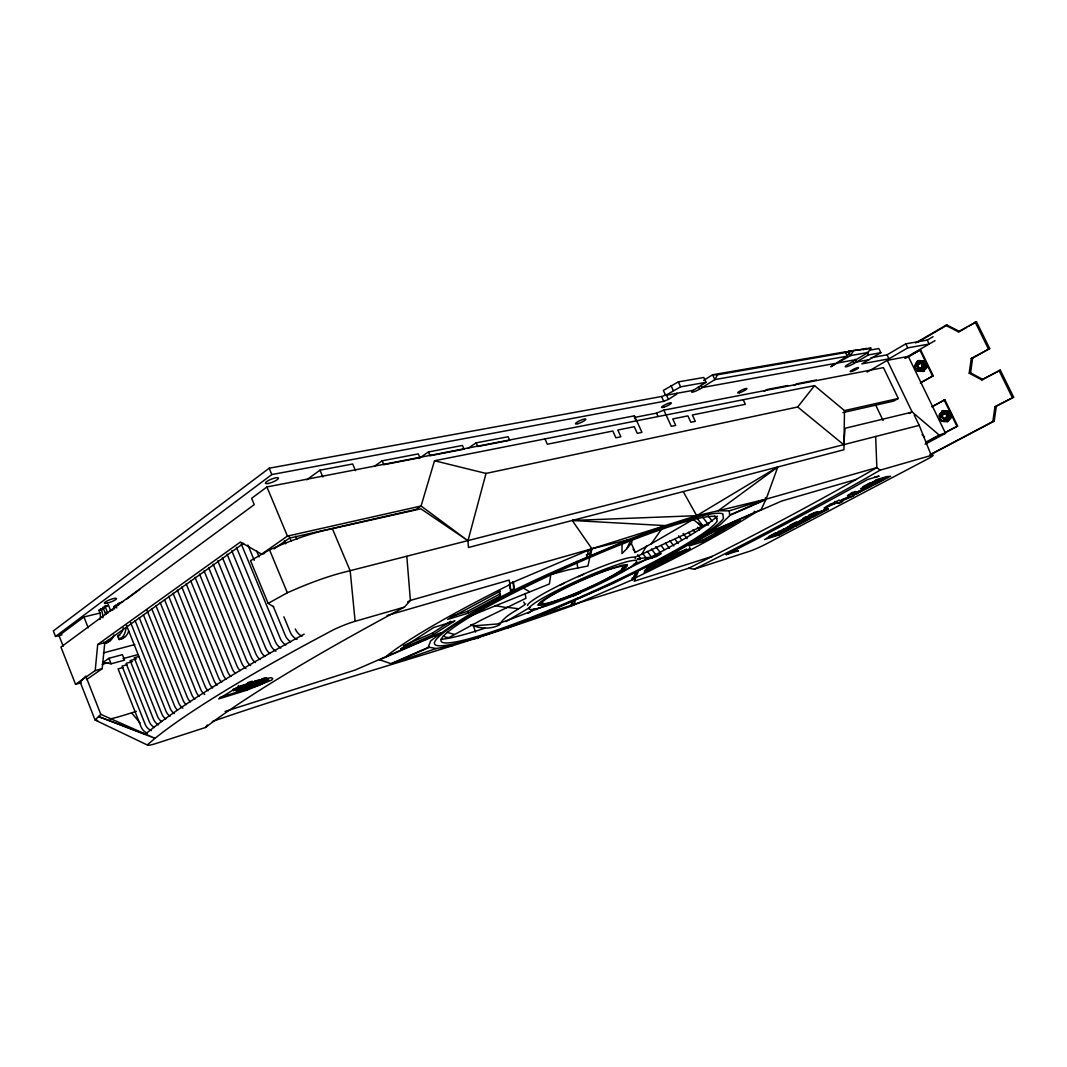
<?xml version="1.0" encoding="UTF-8"?>
<svg xmlns="http://www.w3.org/2000/svg" width="1067" height="1067" viewBox="0 0 1067 1067"><rect width="100%" height="100%" fill="white"/><g stroke="black" fill="none" stroke-linecap="round" stroke-linejoin="round"><path stroke-width="1.5" d="M844.49 410.595L843.93 449.754L468.466 547.478L467.96 540.756L486.018 473.428L797.689 406.994L814.521 385.64L844.49 410.595L898.294 398.471L883.449 367.622L663.861 410.128L656.512 413.142L634.558 417.41L634.425 415.823L266.923 486.952L251.612 498.316L254.239 504.638L60.952 647.082L75.544 684.334L81.145 682.773M252.559 685.841L252.159 684.854L261.428 681.159L261.322 682.84L255.56 685.161L252.559 685.841L252.612 685.161L245.53 688.135L245.13 687.148M75.544 684.334L95.19 670.583L97.711 644.508L240.422 542.023L261.628 554.16L264.509 553.48M86.48 679.639L102.219 668.662L104.779 642.667L243.609 543.303M550.545 576.353L549.385 583.969L468.44 616.753M929.69 454.849L992.857 421.518L994.977 406.794L1013.65 397.204L1000.312 370.129L981.787 379.879L969.209 373.21L971.263 358.432L989.696 348.576L976.492 321.767L958.193 331.77L945.775 325.342L915.539 342.987M969.209 373.21L970.557 372.917L972.624 358.165L989.696 348.576M931.064 454.449L994.177 421.158L996.311 406.447M212.386 721.465C331.317 680.293 453.288 648.749 571.619 605.909L572.219 601.775M575.113 600.561L574.446 604.682L574.259 600.508M917.82 366.021L918.06 365.007M942.361 415.116C942.174 424.439 952.137 413.209 943.468 412.609C937.413 415.196 945.149 421.692 946.402 417.557A2.748 2.467 75.7 0 1 942.801 418.131A2.748 2.467 75.7 0 1 942.414 414.116A2.748 2.467 75.7 0 1 946.069 414.236C948.87 417.757 942.134 420.598 942.241 415.77M525.711 603.895C517.282 610.791 504.798 614.899 499.529 624.835C490.62 629.583 479.71 628.783 470.76 624.608M588.304 550.265L587.143 556.694L586.37 554.947L589.864 553.506L590.785 548.598M589.558 558.575L587.93 566.017L567.937 569.938L549.745 574.846M814.521 385.64L434.522 460.744L421.078 505.998L415.837 509.452L289.424 538.128L273.992 548.891M264.363 682.146L265.029 681.119L262.975 680.906L262.575 679.919L264.629 680.132L264.363 682.146L252.319 686.721L245.53 688.135M923.088 367.755C926.036 361.806 915.073 360.886 917.687 367.195C921.608 372.69 925.636 362.006 919.14 362.473C912.178 365.167 923.862 373.223 917.993 366.328M947.443 417.957C949.963 408.007 935.439 416.117 944.788 418.838M760.798 510.159L766.146 499.129L777.79 466.959L696.671 515.681L591.892 548.745L410.395 600.414L407.621 601.908M915.646 363.834L915.313 367.275L917.367 371.169L923.849 371.303L926.663 366.274L924.049 360.899L918.634 360.566L917.567 360.779L914.766 365.808L915.566 368.008M261.828 682.146L256.173 683.36L242.289 689.149C249.785 688.748 265.19 684.387 268.297 678.812M922.768 371.516L924.702 366.488L922.982 361.099L917.567 360.779M925.769 368.248L925.849 364.06M635.465 572.606L632.558 579.701L631.931 578.301L634.718 577.1L637.239 571.045M939.92 413.916L939.013 415.85L941.641 421.265L948.176 421.452L951.044 416.477L948.296 411.595L942.921 410.608L939.574 414.57L939.827 418.077M947.123 421.718L949.096 416.744L947.363 411.315L941.868 410.875M950.123 418.411L950.217 414.236M638.439 571.178L634.198 581.235L712.263 556.387M917.927 365.367L918.327 364.407M942.348 411.889L942.921 410.608M942.228 415.476L943.535 413.649M644.161 572.512L646.735 568.231L675.558 553.32L690.229 548.825L689.575 547.384M622.021 544.623L622.008 553.586L626.702 548.785L631.01 539.889M941.641 421.265L948.176 421.452M845.758 352.924L848.452 351.296L870.832 348.189L868.191 352.47L850.506 355.591L830.659 366.755L847.238 356.178L849.892 351.817L717.571 374.77L714.837 379.599L699.552 389.162A5.402 0.974 -25 0 1 692.643 392.109A5.402 0.974 -25 0 1 693.323 390.309L706.061 382.306L703.82 377.465L678.319 381.893L663.341 390.429L665.595 395.364L693.323 390.309M917.367 371.169L923.849 371.303M634.905 557.241L641.8 554.24L646.709 545.637M924.222 368.555L926.663 366.274M853.16 351.256L850.506 355.591L848.452 351.296L870.832 348.189M948.616 418.798L951.044 416.477M634.958 552.613L651.363 543.743L661.847 528.752M916.193 362.847L919.501 360.953M923.662 369.542L920.354 371.423M925.209 369.235L921.915 371.116M406.807 556.387L410.395 600.414L404.433 607.11L355.124 621.301A23.234 3.108 -22.8 0 0 333.651 629.677L310.577 642.001A511.773 54.844 -24.1 0 0 155.035 738.324L147.406 744.793A21.18 2.387 -22.3 0 0 156.836 743.232L205.411 727.507L207.318 725M940.48 412.929L943.828 411.102M948.043 419.784L944.682 421.598M949.563 419.398L946.202 421.198M918.194 364.767L919.221 363.527M941.774 414.089L942.374 413.342M942.494 414.876L944.615 413.756M626.702 548.785L631.757 542.69L632.037 540.009L631.211 539.115M264.776 682.346L264.376 681.373L268.124 679.239L268.524 680.212M97.657 720.558L95.056 719.998L80.198 682.12L85.76 676.078L100.805 714.356L95.056 719.998L147.526 745.086M113.836 634.972A20.406 11.67 76 0 1 111.075 639.973L107.834 642.494L104.366 643.388L107.594 640.88A20.446 11.67 76 0 0 108.687 639.48M123.359 627.836A16.232 9.35 76 0 1 119.691 634.398L117.703 635.825L119.171 639.533L122.412 637.026A20.286 11.697 76 0 0 126.106 627.596M403.473 645.655L432.428 633.064L450.754 621.247M400.779 648.949L433.149 634.745L454.955 620.794M55.511 636.452L271.832 474.562L663.767 401.352L668.435 399.378L666.195 394.523A3.628 0.68 -24.8 0 1 661.54 396.497L269.177 468.2L53.35 630.93L55.511 636.452L61.979 634.838M918.58 364.26L920.274 363.607M100.125 613.018L83.933 616.966L59.018 635.585L63.193 646.242M944.922 411.195L947.869 412.809M100.018 619.5A8.176 4.655 76.1 0 0 99.431 611.564L98.951 610.337L100.938 608.87L104.419 608.03M110.728 610.857L108.421 605.056L102.925 607.376L105.78 614.552M106.42 606.536L108.421 605.056M114.662 608.937A8.109 4.668 76.2 0 0 114.316 607.937L113.836 606.736L115.823 605.269L119.251 604.442M126.493 599.227L139.75 589.464M777.79 466.959L718.224 510.746L696.671 515.681L572.219 520.469L591.892 548.745L590.638 555.24L589.864 553.506M306.789 479.777L319.967 470.187L352.67 463.985L355.511 470.654M401.139 648.669L433.602 627.556L454.275 621.207M527.992 613.445L534.7 608.643M374.117 466.492L382.186 460.797L418.304 453.902L419.945 457.703L383.853 464.705L382.186 460.797M108.914 658.299L103.072 662.394L111.088 663.807L124.572 660.14L122.398 654.658L108.914 658.299L111.088 663.807M261.628 554.16L287.423 536.101L421.078 505.998L467.96 540.756L420.918 508.812L327.329 529.846A66.327 12.204 -22.2 0 0 280.901 544.957L269.524 549.838L250.532 560.682L268.15 603.375L273.645 606.883M418.998 458.463L428.4 451.968L462.451 445.459L464.065 449.154L430.041 455.756L428.4 451.968M468.106 448.287L476.149 442.845L508.132 436.736L509.719 440.311L477.763 446.499L476.149 442.845M739.604 520.509L711.769 532.66L689.029 545.957L703.646 541.516L740.111 520.189M693.843 519.082L651.363 543.743M665.595 395.364L680.599 386.841L706.061 382.306M668.435 399.378L675.998 394.603A3.641 0.667 -24.8 0 0 676.665 393.35M703.673 380.385L712.596 374.77L845.171 351.87L849.892 351.817M262.309 679.799L261.895 678.812L264.643 677.972L265.056 678.959L266.75 677.918L238.728 686.494L218.655 698.925L246.624 690.256L271.845 679.999L272.792 678.425L270.765 677.678L265.056 678.959L233.326 690.482L232.926 689.482L257.761 680.212M733.002 522.683L735.363 521.216M764.239 391.229L767.093 389.508L787.699 385.534M793.901 385.48L796.729 383.787L816.335 380.012M692.75 543.17L702.993 540.062L731.815 523.417L732.496 524.884M863.483 349.843L866.164 348.242M868.191 352.47L847.731 364.594A6.335 0.974 -25.7 0 0 846.158 366.808A6.335 0.974 -25.7 0 0 854.08 363.42L868.445 354.924L880.849 352.697L878.848 348.562L869.538 350.189M480.577 636.639L477.749 638.319L472.801 638.786M506.038 621.554L530.099 607.31M880.849 352.697L861.843 363.887L888.971 358.832L907.737 347.882L929.157 344.041L927.236 340.093L905.79 343.841L887.037 354.831L871.059 357.752M942.641 413.022L943.988 413.796M918.38 341.907L947.163 325.115L959.566 331.53L966.609 327.462M867.111 372.09L887.237 360.353L908.284 356.405L945.535 433.309L925.102 444.205M927.236 340.093L933.091 336.679M525.124 593.519L525.924 598.294L481.217 620.1L449.074 637.506L445.553 637.226L443.392 635.692M904.763 358.179L935.025 340.64M905.51 358.205L920.554 349.776L933.198 375.797L920.354 383.04M907.59 357.285L920.554 349.776M969.436 325.835L976.492 321.767M920.914 382.479L933.198 375.797M898.294 398.471L893.612 401.099L842.863 412.609M268.15 603.375L287.343 592.745L298.747 587.824A66.581 10.563 -22.5 0 1 345.081 571.979L919.207 425.373L931.278 455.436A14.938 1.28 -25.1 0 1 926.596 459.544L766.426 543.823A13.631 1.107 -24.5 0 1 749.141 551.412L694.23 569.191L688.775 568.218L541.649 614.672L507.839 627.823M909.231 413.449L912.085 411.875L939.16 435.029L945.535 433.309M932.491 406.367L944.855 399.792L957.633 426.066L940.214 435.363M931.904 406.9L944.855 399.792M981.787 379.879L1000.312 370.129M450.021 616.713L467.493 611.404L499.689 594.119L499.063 591.238M499.516 591.571L447.58 619.42L468.24 613.138L500.45 595.866L499.516 591.571L500.516 591.078M644.975 572.112L690.229 548.825M923.875 437.257L924.569 436.883L922.088 434.776M925.983 442.071L939.16 435.029M926.196 442.672L929.117 441.111M932.038 439.551L934.945 437.99M945.162 432.535L957.633 426.066M927.156 442.338L937.319 436.91M994.977 406.794L1013.65 397.204M644.335 570.698L686.508 549.038L687.161 550.465M768.4 536.701L775.469 532.953M789.807 525.364L795.555 522.323L798.449 522.163L787.833 527.765L787.539 527.125L796.822 522.216M802.877 518.442L805.798 516.895M808.733 515.348L811.654 513.801M863.083 486.579L870.152 482.844M776.923 532.74L770.467 536.154L770.761 536.794L777.216 533.38L787.126 530.246L786.846 529.605L776.923 532.74L777.216 533.38M811.587 514.414L804.905 517.948L805.198 518.589L815.588 513.907L815.281 513.267L811.587 514.414L811.88 515.054L815.588 513.907M877.634 481.67L870.779 484.751L867.164 485.832L866.844 485.178L873.94 481.417L883.489 478.59L883.796 479.243L872.686 485.112L875.153 484.365L890.598 476.229L876.114 480.51L860.576 488.739L869.098 486.179L868.791 485.525L863.11 487.219M778.59 532.1L764.452 539.569L779.59 534.754L793.648 527.351L778.59 532.1L778.296 531.459L790.34 527.672M795.849 522.963L781.471 530.566L796.516 525.831L810.813 518.295L802.157 521.003L791.567 526.591L791.274 525.951M828.285 509.079L813.414 513.68L798.796 521.416L807.532 518.682L821.377 511.386L821.67 512.027L811.213 517.535L813.734 516.748L828.285 509.079L827.979 508.439L823.524 509.813M836.421 502.57L834.861 501.53L836.421 502.57L824.124 508.012L836.968 502.877L838.862 503.504L842.757 501.45L841.249 500.41L853.773 495.648L841.556 501.063M835.168 502.184L839.129 500.09L841.023 500.743M859.562 492.034L854.387 494.755L872.059 486.005L847.371 495.715L859.562 492.034L859.242 491.38L848.585 494.595M799.21 521.763L801.864 520.363L802.157 521.003M805.198 518.589L815.281 513.267M867.164 485.832L874.26 482.084L883.796 479.243M826.645 506.238L836.661 502.237L838.555 502.864L842.45 500.81L841.249 500.41M782.685 529.459L797.703 524.657L804.251 521.203L800.277 521.723L793.715 525.191L794.008 525.818L802.651 521.27M801.41 519.856L821.377 511.386M868.791 485.525L874.473 482.524M781.698 532.326L786.846 529.605M855.374 493.434L859.242 491.38M866.377 487.619L883.489 478.59M790.54 528.205L779.297 534.14L779.59 534.754M809.093 518.415L796.222 525.204L796.516 525.831M810.907 516.908L827.979 508.439M870.365 486.085L856.574 493.354L856.881 494.008M888.891 476.309L874.847 483.711L875.153 484.365M767.186 537.981L780.697 533.633L787.126 530.246M688.775 568.218L721.999 551.439A817.122 106.393 -23 0 0 847.691 484.285L876.861 467.613L875.66 436.51M641.8 554.24L708.795 523.19L707.581 524.871L703.74 525.738L698.191 523.31L692.39 518.815M512.84 581.675L513.867 588.744L510.399 590.464L511.16 592.198L509.199 580.075L387.081 615.499M237.301 689.415L241.382 687.615L241.782 688.602L236.34 691.003L235.94 690.016M379.118 659.593L391.496 663.847L429.454 647.309M761.024 509.693L708.315 532.7L707.621 531.206M440.618 632.824L355.018 670.089L225.097 711.436M379.692 659.793L439.444 633.785M729.641 515.041L766.146 499.129L876.861 467.613L880.075 470.174L931.278 455.436M729.681 515.428L765.906 499.636M390.975 663.674L428.801 647.189M571.619 605.909L635.345 578.501L634.718 577.1M571.005 604.496L573.833 603.282M509.773 583.609L591.892 548.745L627.183 540.049L665.621 525.631L572.219 520.469M541.649 614.672L613.032 583.476L677.305 551.172L702.326 536.728L720.318 524.617L729.708 515.721L729.254 510.88L766.146 499.129L765.426 497.582M627.183 540.049C559.842 569.271 489.34 595.906 430.668 640.907L428.28 647.095L436.243 648.523L453.275 645.428M242.743 687.055L246.81 685.374L247.211 686.361L241.782 688.602M946.216 419.238L944.628 419.638M249.785 684.761L253.279 683.32L253.679 684.307M633.358 564.55L660.953 553.72L656.605 556.467L646.775 559.468M247.997 684.894L262.975 680.906M247.211 686.361L251.972 684.44M829.352 504.611L836.115 501.917M842.25 499.463L849.252 496.675M919.194 361.166L921.048 360.659M268.697 679.786C256.707 678.972 245.357 689.469 233.326 690.482M943.468 411.208L945.349 410.728M943.121 412.796L943.988 412.476M255.453 684.534L257.68 683.72L258.081 684.694M391.496 663.847L436.243 648.523M251.919 685.734L254.346 684.947M136.349 711.342L125.746 714.677A61.339 8.336 -21.9 0 1 109.794 719.025M735.23 550.172L738.351 550.785L726.013 554.733L731.722 551.839A862.75 111.408 -22.9 0 0 862.349 482.417L867.431 479.563L879.141 476.135L874.62 477.016M771.894 535.701L780.404 533.007L780.697 533.633M804.251 521.203L800.57 522.363L800.277 521.723M806.132 517.562L808.906 517.428M803.304 519.909L809.079 518.109M219.815 697.458L244.676 689.762M248.584 689.055L239.115 691.349L236.34 691.003M821.67 512.027L818.002 513.16L817.709 512.52M817.575 511.653L813.121 513.027L813.414 513.68M247.664 682.64L252.332 681.213M855.894 491.434L851.333 492.794L851.653 493.461M866.844 485.178L870.459 484.098L870.779 484.751M887.397 476.429L875.807 479.857L876.114 480.51M856.308 479.39L781.738 501.023L706.754 533.74L706.074 532.26M122.905 667.529L118.09 668.862L141.044 726.787A10.15 8.709 55.6 0 0 147.313 733.202M132.521 661.58L126.106 663.341L149.233 721.585A10.203 8.709 55.7 0 0 154.368 727.494M126.906 664.781L122.078 666.115L145.125 724.2A10.177 8.709 55.6 0 0 151.407 730.628M138.963 656.458L134.202 657.765L157.529 716.33A10.27 8.723 55.8 0 0 161.584 721.572M136.483 658.819L130.147 660.566L153.368 718.971A10.243 8.709 55.7 0 0 158.516 724.893M95.19 670.583L102.219 668.662M576.407 593.732L580.848 592.518L575.3 595.346L563.563 598.4M992.857 421.518L994.177 421.158M102.205 664.301L108.607 662.554M123.038 658.632L137.47 654.711M103.352 652.924L134.802 644.561M106.353 641.974L109.954 640.96M121.171 638.106L124.719 637.119M97.711 644.508L104.779 642.667M119.171 639.533L122.585 638.64L125.839 636.132A20.246 11.697 76 0 0 128.627 631.171M947.363 411.315L948.416 411.048L949.697 413.169M98.951 610.337L102.432 609.497M113.836 606.736L116.116 606.176M109.834 610.644L113.075 609.857M766.146 499.129L718.224 510.746L729.254 510.88M123.265 601.481L117.823 603.789L120.118 603.242M911.125 412.342L845.077 428.28L843.717 444.686L797.689 406.994M243.356 689.362L242.956 688.375L246.477 687.895L246.877 688.869M971.263 358.432L972.624 358.165M914.766 365.808L915.846 365.594M922.982 361.099L924.049 360.899M868.925 359.712L856.468 362.006L855.134 359.232M835.048 363.447L702.086 387.588L700.966 385.187M838.342 362.847L856.107 359.619M958.193 331.77L959.566 331.53M945.775 325.342L947.163 325.115M921.114 369.395L919.447 369.342M637.372 558.881L653.604 556.721M730.842 551.546L738.351 550.785M920.034 368.355C925.903 365.661 916.7 371.676 917.953 365.661M473.641 625.849L499.716 623.808M717.571 374.77L712.596 374.77L714.837 379.599L847.238 356.178L845.171 351.87M919.14 362.473C924.596 361.273 924.876 371.343 919.301 369.729M943.468 412.609C948.976 411.462 949.257 421.598 943.601 419.851M944.362 421.065L945.122 421.118M637.159 559.241L639.973 559.548M506.838 607.243L518.389 608.723M948.416 411.048L946.442 410.808M495.195 605.616L506.572 607.643M922.115 360.713L925.342 363.007M920.568 361.019L923.795 363.313M920.154 370.903L920.848 371.049M919.301 371.356L916.086 369.062M943.601 421.505L940.347 419.144M434.522 460.744L486.018 473.428M447.046 632.331L454.342 634.438M100.805 714.356L155.035 738.324L98.537 716.557L145.432 734.203L146.646 733.149A527.231 58.485 -24.1 0 1 304.162 634.145M921.621 362.1L922.462 362.527M921.488 362.46L922.328 362.887M945.829 412.609L946.682 413.049M970.557 372.917L983.12 379.572M522.337 587.53L529.459 591.665M918.367 362.873L919.661 363.66M921.595 363.647L922.462 364.621M698.191 523.31L701.299 526.925M131.588 712.783L140.004 722.933M651.444 548.958L656.472 555.534M647.162 551.346L652.177 557.908M642.894 553.706L646.895 558.948M637.653 554.773L640.64 558.681M669.876 540.742L673.851 545.957M665.435 543.063L669.476 548.371M661.087 545.477L664.114 549.452M655.752 546.571L660.78 553.159M683.107 533.407L687.095 538.662M678.679 535.861L681.653 539.795M675.264 539.622L678.239 543.543M697.018 518.149L703.033 526.111M697.525 527.285L699.525 529.939M693.03 529.779L695.03 532.42M688.548 532.26L690.549 534.887M714.77 515.975L716.757 518.602M708.221 515.894L712.169 521.136M702.673 517.122L708.595 524.964M924.302 362.953L925.196 364.701M925.596 366.488L924.302 364.367M950.003 416.744L948.71 414.623M683.227 491.58L696.671 515.681M633.104 549.145L633.931 550.692M523.737 602.041L524.39 603.282M975.131 321.981L988.349 348.842M998.979 370.422L1012.33 397.538M919.847 349.909L932.505 375.944M944.162 399.952L956.939 426.253M905.79 343.841L907.737 347.882M887.037 354.831L888.971 358.832M914.179 414.943L919.207 425.373M887.237 360.353L912.085 411.875M867.098 352.137L868.445 354.924M875.94 405.607L883.076 420.505M852.746 360.646L854.08 363.42M743.206 399.738L745.326 404.3L692.35 414.983L695.284 421.345L690.842 422.265L687.895 415.877L672.757 418.931L675.718 425.4L671.29 426.32L663.861 410.128M698.445 386.774L699.552 389.162M754.169 511.266L754.862 512.747A261.882 28.702 -23.9 0 1 635.679 577.714L635.052 576.313M678.319 381.893L680.599 386.841M670.996 385.547L673.277 390.495M723.679 528.285L724.346 529.739M661.54 396.497L663.767 401.352M715.037 533.287L715.704 534.74M711.089 531.166L711.769 532.66M656.512 413.142L657.859 416.09M705.954 538.435L706.607 539.875M702.993 540.062L703.646 541.516M634.425 415.823L641.961 432.388L637.292 433.362L634.265 426.707L617.806 430.028L620.874 436.763L615.886 437.803L612.818 431.028L547.344 444.232L544.97 438.91M634.558 417.41L635.932 420.411M676.238 554.467L676.878 555.894M674.904 551.866L675.558 553.32M665.621 559.975L666.261 561.389M654.711 565.523L655.351 566.937M646.082 566.79L646.735 568.231M631.211 543.223L635.238 552.186M513.867 588.744L514.627 590.478L513.427 582.062M499.689 594.119L500.45 595.866M467.493 611.404L468.24 613.138M432.428 633.064L433.149 634.745M319.967 470.187L322.848 476.989M332.477 528.899L350.189 570.872L355.124 621.301M269.177 468.2L271.832 474.562M295.652 536.194L296.933 539.235M289.277 536.701L291.184 541.262M266.923 486.952L287.423 536.101M284.396 540.676L285.676 543.757M269.524 549.838L287.343 592.745M256.573 550.772L259.108 556.921M283.889 616.793L290.251 632.157A11.257 8.736 56.8 0 0 297.013 639.386M247.917 545.01L254.253 560.308M273.219 606.243L285.249 635.332A11.217 8.736 56.8 0 0 290.784 641.894M241.222 543.85L280.274 638.479A11.177 8.736 56.7 0 0 285.796 645.015M236.461 547.264L275.339 641.614A11.15 8.749 56.7 0 0 280.848 648.122M231.779 550.785L270.431 644.721A11.11 8.749 56.7 0 0 275.926 651.217M227.084 554.16L265.563 647.816A11.07 8.749 56.6 0 0 269.884 653.497M222.403 557.508L260.721 650.883A11.043 8.749 56.6 0 0 265.029 656.538M267.31 680.039L267.71 681.013M217.761 560.829L255.907 653.938A11.003 8.749 56.6 0 0 260.215 659.579M264.629 680.132L265.029 681.119M264.883 681.613L263.562 678.905M261.308 680.092L261.708 681.079M261.815 682.467L262.215 683.44M213.147 564.136L251.132 656.965A10.963 8.749 56.6 0 0 255.426 662.58M261.042 680.879L261.455 681.866M260.922 681.866L261.322 682.84M260.908 682.453L261.308 683.44M260.121 680.973L260.535 681.946M259.108 679.746L259.521 680.733M258.774 680.866L259.188 681.853M259.228 684.641L258.828 683.667L256.04 684.734L256.44 685.708M257.934 683.133L258.347 684.107M255.773 682.373L256.173 683.36M208.625 567.564L246.384 659.98A10.937 8.749 56.5 0 0 250.665 665.581M255.053 681.133L255.853 682.96M255.146 684.187L255.56 685.161M253.933 684.614L254.333 685.601M253.706 685.588L254.106 686.561M251.879 682.253L252.279 683.253M252.906 684.841L253.306 685.828M252.212 684.174L252.586 685.427M251.319 683.173L251.719 684.16M204.064 570.818L241.662 662.967A10.897 8.749 56.5 0 0 245.944 668.542M250.825 687.748L250.425 686.775L248.598 687.335L248.998 688.308M249.505 686.428L249.905 687.401M247.304 683.907L247.717 684.907M247.997 686.801L248.398 687.775M199.542 574.059L236.981 665.941A10.857 8.749 56.5 0 0 240.168 670.596M245.73 687.215L246.13 688.202M245.263 686.641L245.663 687.628M246.224 689.282L246.624 690.256M244.93 688.202L245.33 689.189M243.276 685.374L243.676 686.361M243.93 688.335L244.33 689.309M242.276 689.735L242.676 690.709M195.048 577.287L232.326 668.889A10.83 8.749 56.4 0 0 235.514 673.53M238.314 685.494L238.728 686.494M238.488 687.241L238.888 688.242M238.408 688.402L238.808 689.389M190.58 580.475L227.698 671.823A10.79 8.749 56.4 0 0 230.872 676.451M233.233 689.522L233.646 690.522M186.191 583.796L223.11 674.744A10.763 8.749 56.4 0 0 226.271 679.359M181.79 586.957L218.535 677.638A10.723 8.749 56.3 0 0 221.696 682.24M177.402 590.091L214 680.519A10.683 8.749 56.3 0 0 217.148 685.094M173.041 593.212L209.492 683.373A10.657 8.749 56.3 0 0 212.626 687.948M168.719 596.32L205.011 686.214A10.617 8.736 56.2 0 0 208.145 690.762M164.478 599.534L200.556 689.042A10.59 8.736 56.2 0 0 204.731 694.457M160.197 602.602L196.141 691.843A10.55 8.736 56.2 0 0 199.249 696.364M155.942 605.643L191.74 694.63A10.523 8.736 56.1 0 0 194.834 699.138M151.727 608.67L187.365 697.405A10.497 8.736 56.1 0 0 190.46 701.899M146.913 610.137L183.031 700.165A10.457 8.736 56 0 0 186.111 704.647M143.418 614.805L178.709 702.9A10.43 8.736 56 0 0 182.83 708.221M139.27 617.766L174.428 705.62A10.39 8.736 56 0 0 177.482 710.075M135.149 620.714L170.16 708.315A10.363 8.723 55.9 0 0 174.254 713.61M130.441 622.114L165.918 711.009A10.337 8.723 55.9 0 0 170 716.277M126.373 625.035L161.717 713.676A10.297 8.723 55.8 0 0 165.785 718.931M115.823 605.269L116.836 607.963M104.926 605.896L107.807 613.165M100.938 608.87L101.952 611.591A12.257 6.989 76.1 0 1 102.899 617.833M83.933 616.966L88.228 627.823M949.203 413.903L949.55 414.836M472.814 624.248L475.562 632.064M509.399 584.329L510.146 588.931M576.767 561.375L577.767 567.951M717.317 516.108A158.396 17.579 -24 0 1 650.883 557.121M647.856 558.668A158.396 17.579 -24 0 1 621.301 571.859M550.919 603.322A158.396 17.579 -24 0 1 498.582 623.528M484.938 628.196A158.396 17.579 -24 0 1 440.844 639.346M385.921 656.632A251.559 26.582 -24.1 0 1 509.933 584.596M880.075 470.174A797.609 100.992 -23 0 1 694.23 569.191M205.411 727.507A606.71 60.366 -24.5 0 1 404.433 607.11M302.068 636.225A11.297 8.736 56.8 0 1 295.279 628.956M105.86 612.285A12.23 6.989 76.2 0 1 106.153 613.872M107.234 641.614A2.054 1.734 48.2 0 1 105.14 642.921M104.233 642.401A2.054 1.734 48.2 0 1 103.872 641.987M121.638 638.613A2.041 1.707 49 0 1 118.85 638.346A2.041 1.707 49 0 1 118.997 635.559M119.411 635.372A2.041 1.707 49 0 1 119.877 635.332M924.502 360.513A5.882 5.268 81.1 0 1 926.396 362.78M926.903 364.22A5.882 5.268 81.1 0 1 927.05 365.754M926.836 367.261A5.882 5.268 81.1 0 1 926.276 368.648M924.515 363.594A4.401 3.948 81.1 0 1 924.889 364.674M948.83 410.595A5.909 5.335 75.7 0 1 950.75 412.902M951.257 414.369A5.909 5.335 75.7 0 1 951.404 415.903M951.19 417.41A5.909 5.335 75.7 0 1 950.617 418.771M944.388 411.315A4.428 3.988 75.7 0 1 945.429 411.248M627.423 564.723A56.778 5.989 -24 0 1 622.608 567.764M541.916 603.429A56.778 5.989 -24 0 1 539.182 604.175M560.122 585.223A56.778 5.989 -24 0 1 564.456 583.102M578.194 576.727A56.778 5.989 -24 0 1 583.542 574.366M626.649 565.67A58.885 6.215 -24 0 1 621.888 568.551M543.476 603.295A58.885 6.215 -24 0 1 537.515 605.029M527.605 605.523A58.885 6.215 -24 0 1 582.755 574.446A58.885 6.215 -24 0 1 635.225 558.601M922.235 365.994L921.941 367.235A2.734 2.441 81.1 0 1 918.487 367.995A2.734 2.441 81.1 0 1 918.1 363.994A2.734 2.441 81.1 0 1 921.715 364.047L922.235 365.994M551.826 594.772L544.61 599.094A48.402 5.015 -24 0 0 544.597 604.589L560.455 599.601A48.402 5.015 -24 0 0 603.629 580.755L620.14 571.619A48.402 5.015 -24 0 0 622.314 565.203L606.63 569.965A48.402 5.015 -24 0 0 561.282 589.731L551.826 594.772M577.58 598.16L544.703 612.018A151.407 16.178 -24 0 1 442.018 637.839A151.407 16.178 -24 0 1 577.38 562.883A151.407 16.178 -24 0 1 716.45 516.895L717.171 521.189A151.407 16.178 -24 0 1 577.58 598.16M577.447 598.894L543.17 613.352A158.49 16.939 -24 0 1 435.496 640.453A158.49 16.939 -24 0 1 577.514 561.842A158.49 16.939 -24 0 1 722.852 513.894L723.439 518.455A158.49 16.939 -24 0 1 577.447 598.894M852.466 371.183A4.628 0.694 -25.6 0 0 858.522 367.635A4.628 0.694 -25.6 0 0 852.026 370.062A4.628 0.694 -25.6 0 0 852.466 371.183M739.511 392.749A5.068 0.854 -25.2 0 0 746.86 388.788A5.068 0.854 -25.2 0 0 740.538 390.669A5.068 0.854 -25.2 0 0 739.511 392.749M663.714 407.247A5.362 0.96 -24.8 0 0 671.356 403.073A5.362 0.96 -24.8 0 0 664.408 405.113A5.362 0.96 -24.8 0 0 663.714 407.247M577.901 423.666A5.708 1.094 -24.2 0 0 585.85 419.251A5.708 1.094 -24.2 0 0 578.141 421.492A5.708 1.094 -24.2 0 0 577.901 423.666M268.097 483.498A7.096 1.614 -21.8 0 0 278.514 478.349A7.096 1.614 -21.8 0 0 269.204 480.11A7.096 1.614 -21.8 0 0 268.097 483.498M107.407 603.108A6.482 1.24 -20.9 0 0 116.53 598.627A6.482 1.24 -20.9 0 0 107.434 600.788A6.482 1.24 -20.9 0 0 107.407 603.108M560.588 599.094A44.894 4.641 -24 0 0 623.928 567.271A44.894 4.641 -24 0 0 564.23 588.717A44.894 4.641 -24 0 0 560.588 599.094M553.199 603.549A58.898 6.095 -24 0 0 636.626 561.735A58.898 6.095 -24 0 0 558.735 589.598A58.898 6.095 -24 0 0 553.199 603.549"/></g></svg>
